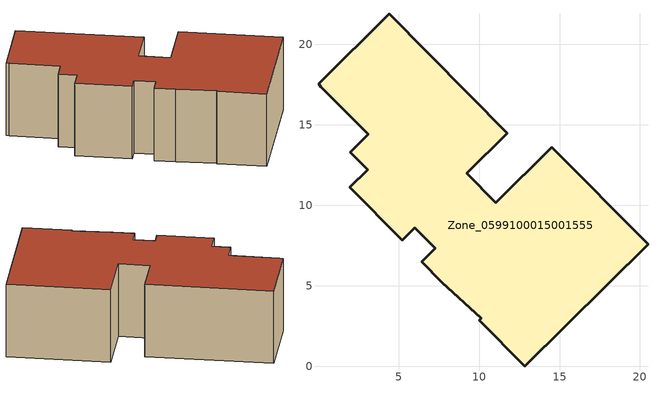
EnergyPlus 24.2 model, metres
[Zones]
Zone_0599100015001555
 floor ground (C_G): 1.97,11.13 3.08,12.22 2,13.31 3.1,14.4 0.18,17.36 0.02,17.56 4.41,21.9 11.75,14.47 9.23,11.98 11.03,10.16 14.53,13.62 20.5,7.58 12.83,0 10.01,2.86 10.13,2.97 7.67,5.22 6.43,6.48 7.27,7.32 6.01,8.59 5.23,7.82 z0.5
 wall outside (C_F): 3.08,12.22 1.97,11.13 5.23,7.82 6.01,8.59 7.27,7.32 6.43,6.48 7.67,5.22 10.13,2.97 10.01,2.86 12.83,0 20.5,7.58 14.53,13.62 11.03,10.16 9.23,11.98 11.75,14.47 4.41,21.9 0.02,17.56 0.18,17.36 3.1,14.4 2,13.31 3.08,12.22 z0.5:6.94
 roof outside (C_R): 0.18,17.36 3.1,14.4 2,13.31 3.08,12.22 1.97,11.13 5.23,7.82 6.01,8.59 7.27,7.32 6.43,6.48 7.67,5.22 10.13,2.97 10.01,2.86 12.83,0 20.5,7.58 14.53,13.62 11.03,10.16 9.23,11.98 11.75,14.47 4.41,21.9 0.02,17.56 z6.94
[BUILDING]
Pand.0599100015001555: North Axis=0; Terrain=City; Loads Convergence Tolerance Value=0.04; Temperature Convergence Tolerance Value=0.4; Solar Distribution=FullExterior; Maximum Number of Warmup Days=25; Minimum Number of Warmup Days=1
[Site:Location]
Rotterdam.The.Hague.AP_ZH_NLD Design_Conditions: Latitude=51.96; Longitude=4.45; Time Zone=1; Elevation=-4.5
[SITE:GROUNDTEMPERATURE:BUILDINGSURFACE]
18, 18, 18, 18, 18, 18, 18, 18, 18, 18, 18, 18
[MATERIAL] Thermal Absorptance=0.9; Solar Absorptance=0.7; Visible Absorptance=0.7
Name | Roughness | Thickness | Conductivity | Density | Specific Heat
G.D.1965 | MediumSmooth | 0.15 | 1 | 540 | 1210
F.D.1965 | Rough | 0.3 | 0.857143 | 1920 | 840
R.D.1965 | MediumRough | 0.2 | 0.08 | 1500 | 1000
[CONSTRUCTION]
C_G: G.D.1965
C_F: F.D.1965
C_R: R.D.1965
[ZONE]
Zone_0599100015001555: Type=1; Multiplier=1; Ceiling Height=Autocalculate; Volume=Autocalculate; Floor Area=autocalculate; Part of Total Floor Area=Yes
[ZONEINFILTRATION:DESIGNFLOWRATE]
Infil_Zone_0599100015001555: Zone or ZoneList or Space or SpaceList=Zone_0599100015001555; Schedule=AlwaysOn; Design Flow Rate Calculation Method=Flow/Area; Flow Rate per Floor Area=0.0042; Constant Term Coefficient=1; Temperature Term Coefficient=0; Velocity Term Coefficient=0; Velocity Squared Term Coefficient=0
[HVACTEMPLATE:ZONE:IDEALLOADSAIRSYSTEM]
Zone_0599100015001555: Maximum Heating Supply Air Temperature=50; Minimum Cooling Supply Air Temperature=13; Maximum Heating Supply Air Humidity Ratio=0.0156; Minimum Cooling Supply Air Humidity Ratio=0.0077; Heating Limit=NoLimit; Cooling Limit=NoLimit; Dehumidification Control Type=ConstantSensibleHeatRatio; Cooling Sensible Heat Ratio=0.7; Dehumidification Setpoint=60; Humidification Control Type=None; Humidification Setpoint=30; Outdoor Air Method=None; Outdoor Air Flow Rate per Person=0.00944; Outdoor Air Flow Rate per Zone Floor Area=0; Outdoor Air Flow Rate per Zone=0; Demand Controlled Ventilation Type=None; Outdoor Air Economizer Type=NoEconomizer; Heat Recovery Type=None; Sensible Heat Recovery Effectiveness=0.7; Latent Heat Recovery Effectiveness=0.65
[ZONECONTROL:THERMOSTAT]
ThermostatControl_Zone_0599100015001555: Zone or ZoneList=Zone_0599100015001555; Control Type Schedule=DualSetpointControlType; Control 1=Thermostat_Zone_0599100015001555; Temperature Difference Between Cutout And Setpoint=0
[THERMOSTATSETPOINT:DUALSETPOINT]
Thermostat_Zone_0599100015001555: Heating Setpoint Temperature Schedule=HeatingSetpoint_Zone_0599100015001555; Cooling Setpoint Temperature Schedule=CoolingSetpoint_Zone_0599100015001555
[SCHEDULE:COMPACT]
HeatingSetpoint_Zone_0599100015001555: Through: 12/31, For: AllDays, Until: 24:00, 21
CoolingSetpoint_Zone_0599100015001555: Through: 12/31, For: AllDays, Until: 24:00, 24
DualSetpointControlType: Through: 12/31, For: AllDays, Until: 24:00, 4
AlwaysOn: Through: 12/31, For: AllDays, Until: 24:00, 1
